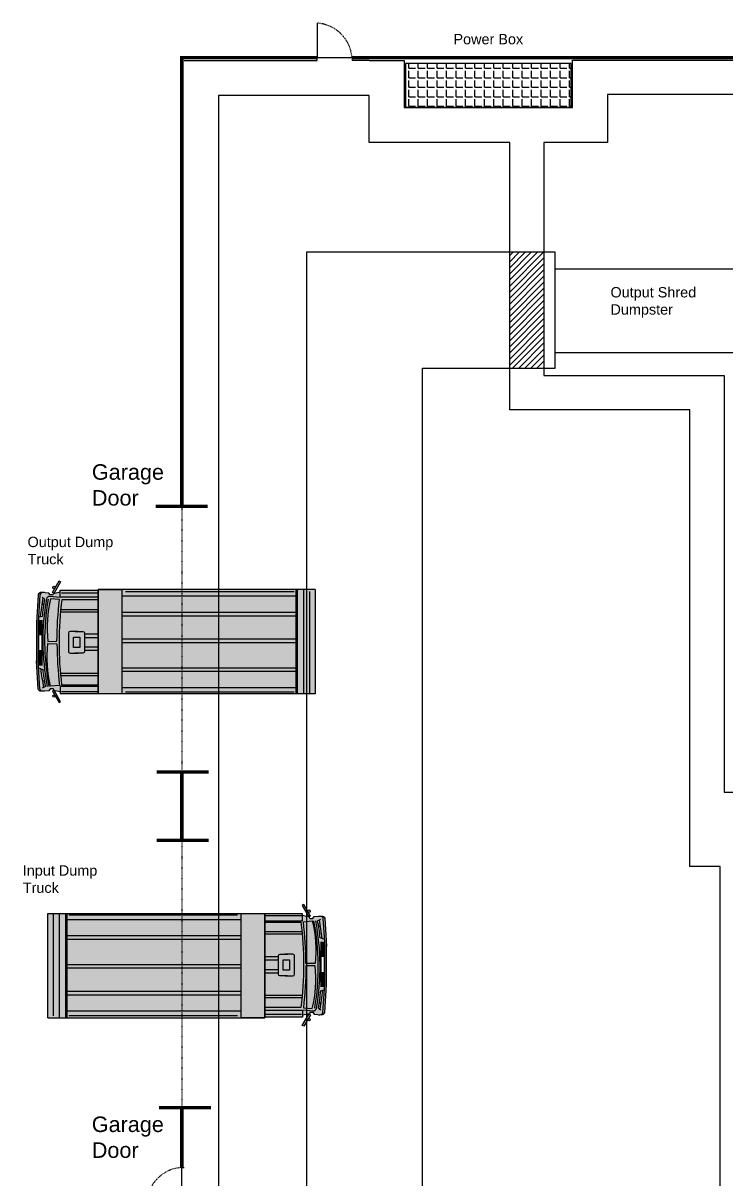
# Model space of a CAD drawing. Header units: millimetres. Extents: x 3191 to 879702, y -27549 to 222194.
# Drawn here: x 726006 to 746472, y 6880 to 40485 of the extents above; entities that cross this region are included whole.
import ezdxf

# ---------------------------------------------------------------- set-up
doc = ezdxf.new("R2010")
doc.units = ezdxf.units.MM
doc.header["$MEASUREMENT"] = 0
doc.linetypes.add('ACAD_ISO03W100', pattern=[30, 12, -18])
for name, color, linetype in [('Dashed', 7, 'ACAD_ISO03W100'), ('Dumpsters', 210, 'Continuous'), ('Forklift-Forkliftway', 30, 'Continuous'), ('Wires', 170, 'Continuous'), ('Worker-Walkway', 8, 'Continuous')]:
    doc.layers.add(name, color=color, linetype=linetype)
doc.styles.get("Standard").update_dxf_attribs({"font": 'arial.ttf'})

# ---------------------------------------------------------------- blocks, each defined once
blk = doc.blocks.new('ааео')
at = {"true_color": 0xe3e3e3}
h = blk.add_hatch(color=254, dxfattribs=at)
h.dxf.hatch_style = 1
h.paths.add_polyline_path([(46363, -18708), (46329, -18688), (46231, -18858, -0.090194), (46225, -18867), (46169, -18964), (46203, -18984)])
h.paths.add_polyline_path([(46232, -18847, 1), (46172, -18847, 0.697411), (46225, -18867), (46231, -18858, 0.086677)], flags=17)
h.paths.add_polyline_path([(46203, -21315), (46169, -21335), (46226, -21435, -0.055254), (46230, -21440), (46329, -21611), (46363, -21591)])
h.paths.add_polyline_path([(46230, -21440), (46226, -21435, 0.723559), (46172, -21453, 1), (46232, -21453, 0.104212)], flags=17)
h = blk.add_hatch(color=251)
h.dxf.hatch_style = 1
h.paths.add_polyline_path([(47264, -19076), (47264, -18906), (46354, -18906), (46354, -19076)])
h.paths.add_polyline_path([(46354, -21224), (46354, -21393), (47264, -21393), (47264, -21224)])
h.paths.add_polyline_path([(45822, -20609), (45822, -19693), (45865, -19019, -0.250161), (45916, -18969, 0.411582), (45822, -19019), (45779, -19693), (45779, -20609), (45822, -21284, 0.411582), (45916, -21334, -0.250161), (45865, -21284)])
h = blk.add_hatch(color=254, dxfattribs=at)
h.dxf.hatch_style = 1
h.paths.add_polyline_path([(46274, -20137), (46055, -20140, -0.084039), (46122, -19115), (46337, -19135, 0.029798)], flags=16)
h.paths.add_polyline_path([(45919, -19543), (45872, -19554, -0.019761), (45935, -19098), (45976, -19128, 0.017984)], flags=16)
h.paths.add_polyline_path([(46588, -19901), (46772, -19901), (46899, -19901, -0.402559), (46938, -19939), (46938, -20373, -0.375941), (46896, -20422), (46707, -20422), (46591, -20422, -0.375941), (46548, -20373), (46548, -19939, -0.402559)], flags=0)
h.paths.add_polyline_path([(46669, -20039), (46823, -20039), (46823, -20287), (46669, -20287)], flags=0)
h.paths.add_polyline_path([(45918, -19976), (45918, -20370), (45836, -20370), (45836, -19976)], flags=16)
h.paths.add_polyline_path([(46274, -20197, 0.029798), (46337, -21198), (46122, -21218, -0.084039), (46055, -20194)], flags=16)
h.paths.add_polyline_path([(45932, -20819, 0.017505), (45995, -21222), (45953, -21245, -0.019392), (45883, -20799)], flags=16)
edge = h.paths.add_edge_path()
edge.add_line((47264, -21224), (47264, -19076))
edge.add_line((47264, -19076), (46354, -19076))
edge.add_line((46354, -19076), (46354, -18953))
edge.add_line((46354, -18953), (46188, -18989))
edge.add_line((46188, -18989), (46179, -19025))
edge.add_line((46179, -19025), (46107, -19025))
edge.add_line((46107, -19025), (46081, -18978))
edge.add_line((46081, -18978), (45922, -18967))
edge.add_arc((45938, -19041), 75.6, 101.9863, 162.8322)
edge.add_line((45865, -19019), (45822, -19693))
edge.add_line((45822, -19693), (45822, -20609))
edge.add_line((45822, -20609), (45865, -21284))
edge.add_arc((45938, -21261), 75.6, 197.1678, 258.0137)
edge.add_line((45922, -21335), (46081, -21325))
edge.add_line((46081, -21325), (46107, -21277))
edge.add_line((46107, -21277), (46179, -21277))
edge.add_line((46179, -21277), (46188, -21310))
edge.add_line((46188, -21310), (46354, -21347))
edge.add_line((46354, -21347), (46354, -21224))
edge.add_line((46354, -21224), (47264, -21224))
edge = h.paths.add_edge_path()
edge.add_line((47264, -21193), (47264, -19138))
edge.add_line((47264, -19138), (46397, -19138))
edge.add_arc((54663, -20178), 8331, 172.831, 186.996)
edge.add_line((46394, -21193), (47264, -21193))
h = blk.add_hatch(color=20)
h.dxf.hatch_style = 1
h.paths.add_polyline_path([(45971, -21089), (45928, -21113, 0.005757), (45953, -21245), (45995, -21222, -0.005796)])
h.paths.add_polyline_path([(45976, -19128), (45935, -19098, 0.005911), (45912, -19234), (45954, -19260, -0.005741)])
h = blk.add_hatch(color=145)
h.dxf.hatch_style = 1
h.paths.add_polyline_path([(46055, -20140), (46274, -20137, -0.029798), (46337, -19135), (46122, -19115, 0.084039)])
h.paths.add_polyline_path([(46274, -20197), (46055, -20194, 0.084039), (46122, -21218), (46337, -21198, -0.029798)])
h = blk.add_hatch(color=254, dxfattribs=at)
h.dxf.hatch_style = 1
h.paths.add_polyline_path([(46938, -19939, 0.402559), (46899, -19901), (46772, -19901), (46588, -19901, 0.425965), (46548, -19942), (46548, -20373, 0.375941), (46591, -20422), (46707, -20422), (46896, -20422, 0.375941), (46938, -20373), (46938, -20354)], flags=17)
h.paths.add_polyline_path([(46823, -20287), (46669, -20287), (46669, -20039), (46823, -20039)], flags=16)
h.paths.add_polyline_path([(46823, -20039), (46669, -20039), (46669, -20287), (46823, -20287)], flags=16)
edge = h.paths.add_edge_path()
edge.add_line((47264, -19374), (47264, -19138))
edge.add_line((47264, -19138), (46397, -19138))
edge.add_arc((54663, -20178), 8331, 172.831, 174.4627)
edge.add_line((46371, -19374), (47264, -19374))
edge = h.paths.add_edge_path()
edge.add_line((47264, -19429), (47264, -19374))
edge.add_line((47264, -19374), (46371, -19374))
edge.add_arc((54663, -20178), 8331, 174.4627, 174.8395)
edge.add_line((46366, -19429), (47264, -19429))
edge = h.paths.add_edge_path()
edge.add_line((47264, -21193), (47264, -20956))
edge.add_line((47264, -20956), (46369, -20956))
edge.add_arc((54663, -20178), 8331, 185.3585, 186.996)
edge.add_line((46394, -21193), (47264, -21193))
edge = h.paths.add_edge_path()
edge.add_line((47264, -20956), (47264, -20901))
edge.add_line((47264, -20901), (46364, -20901))
edge.add_arc((54663, -20178), 8331, 184.9819, 185.3585)
edge.add_line((46369, -20956), (47264, -20956))
h.paths.add_polyline_path([(47264, -20354), (47264, -20273), (46938, -20273), (46938, -20354)])
h.paths.add_polyline_path([(47264, -20273), (47264, -20044), (46938, -20044), (46938, -20273)])
h.paths.add_polyline_path([(47264, -20044), (47264, -19962), (46938, -19962), (46938, -20044)])
edge = h.paths.add_edge_path()
edge.add_line((47264, -19962), (47264, -19429))
edge.add_line((47264, -19429), (46366, -19429))
edge.add_arc((54663, -20178), 8331, 174.8395, 184.9819)
edge.add_line((46364, -20901), (47264, -20901))
edge.add_line((47264, -20901), (47264, -20354))
edge.add_line((47264, -20354), (46938, -20354))
edge.add_line((46938, -20354), (46938, -20373))
edge.add_arc((46889, -20373), 49.4, -82.4132, 0, ccw=False)
edge.add_line((46896, -20422), (46591, -20422))
edge.add_arc((46598, -20373), 49.4, 180, 262.4132, ccw=False)
edge.add_line((46548, -20373), (46548, -19942))
edge.add_arc((46588, -19940), 39.8, 90, 182.2892, ccw=False)
edge.add_line((46588, -19901), (46899, -19901))
edge.add_arc((46899, -19940), 39.8, 2.2892, 90, ccw=False)
edge.add_line((46938, -19939), (46938, -19962))
edge.add_line((46938, -19962), (47264, -19962))
at = {"true_color": 0xffcf3d}
h = blk.add_hatch(color=40, dxfattribs=at)
h.dxf.hatch_style = 1
h.paths.add_polyline_path([(47833, -18896), (47264, -18896), (47264, -21398), (47833, -21398)])
h.paths.add_polyline_path([(52021, -18896), (47833, -18896), (47833, -19049), (52021, -19049)])
h.paths.add_polyline_path([(52021, -19437), (47833, -19437), (47833, -19524), (52021, -19524)])
h.paths.add_polyline_path([(52021, -20081), (47833, -20081), (47833, -20168), (52021, -20168)])
h.paths.add_polyline_path([(52021, -20771), (47833, -20771), (47833, -20859), (52021, -20859)])
h.paths.add_polyline_path([(52021, -21245), (47833, -21245), (47833, -21398), (52021, -21398)])
h.paths.add_polyline_path([(52202, -18896), (52049, -18896), (52049, -21398), (52202, -21398)])
h = blk.add_hatch(color=40)
h.dxf.hatch_style = 1
h.paths.add_polyline_path([(52021, -19049), (47833, -19049), (47833, -19437), (52021, -19437)])
h.paths.add_polyline_path([(52021, -19524), (47833, -19524), (47833, -20081), (52021, -20081)])
h.paths.add_polyline_path([(52021, -20168), (47833, -20168), (47833, -20771), (52021, -20771)])
h.paths.add_polyline_path([(52021, -20859), (47833, -20859), (47833, -21245), (52021, -21245)])
h.paths.add_polyline_path([(52479, -18896), (52202, -18896), (52202, -21398), (52479, -21398)])
h = blk.add_hatch(color=253)
h.dxf.hatch_style = 1
h.paths.add_polyline_path([(52049, -18896), (52021, -18896), (52021, -21398), (52049, -21398)])
for points in [[(46329, -18688), (46363, -18708), (46203, -18984), (46169, -18964)], [(47264, -18896), (47833, -18896), (47833, -21398), (47264, -21398)], [(52021, -18896), (52049, -18896), (52049, -21398), (52021, -21398)], [(45836, -19976), (45918, -19976), (45918, -20370), (45836, -20370)], [(46669, -20039), (46823, -20039), (46823, -20287), (46669, -20287)], [(46329, -21611), (46363, -21591), (46203, -21315), (46169, -21335)]]:
    blk.add_lwpolyline(points, close=True)
for points in [[(46179, -19025), (46107, -19025), (46081, -18978), (45899, -18966, 0.347167), (45822, -19019), (45779, -19693)], [(45973, -18968), (45943, -18966, 0.347167), (45865, -19019), (45822, -19693)], [(45935, -19098, 0.019761), (45872, -19554, 0.019761)], [(45976, -19128, 0.017984), (45919, -19543, 0.017984)], [(46020, -19128, 0.090533), (46039, -21222, 1.032457)], [(46063, -19128, 0.090533), (46082, -21222, 1.032457)], [(46332, -19087), (46112, -19061, 0.439312), (46020, -19128, 0.858946)], [(46337, -19135), (46122, -19115, 0.084039), (46055, -20140), (46274, -20137, -0.029798), (46337, -19135, -18.025083)], [(47264, -21193), (46394, -21193, -0.061885), (46397, -19138)], [(46772, -19901), (46588, -19901, 0.402559), (46548, -19939), (46548, -20373, 0.375941), (46591, -20422), (46780, -20422)], [(46715, -19901), (46899, -19901, -0.402559), (46938, -19939), (46938, -20373, -0.375941), (46896, -20422), (46707, -20422)], [(46337, -21198), (46122, -21218, -0.084039), (46055, -20194), (46274, -20197, 0.029798), (46337, -21198, 18.025083)], [(46179, -21277), (46107, -21277), (46081, -21325), (45899, -21337, -0.347167), (45822, -21284), (45779, -20609)], [(45973, -21335), (45943, -21337, -0.347167), (45865, -21284), (45822, -20609)], [(45883, -20799, 0.019392), (45953, -21245)], [(45932, -20819, 0.017505), (45995, -21222)]]:
    blk.add_lwpolyline(points, format="xyb")
for points in [[(45976, -19128), (45921, -19087)], [(46179, -19025), (46188, -18989), (46355, -18953)], [(47264, -19076), (46354, -19076), (46354, -18906), (47264, -18906)], [(46383, -18972), (46397, -18972), (47264, -18972)], [(46397, -19138), (47264, -19138)], [(47264, -18896), (47264, -21398)], [(52479, -18896), (47264, -18896)], [(47833, -19049), (52021, -19049)], [(47918, -18938), (51976, -18938)], [(52021, -18896), (52021, -21398)], [(52049, -18896), (52049, -21398)], [(52202, -18896), (52202, -21398)], [(52352, -21375), (52352, -18944)], [(52479, -18896), (52479, -21398)], [(45954, -19260), (45912, -19234)], [(46366, -19429), (47264, -19429)], [(46371, -19374), (47264, -19374)], [(47833, -19437), (52021, -19437)], [(45779, -19693), (45779, -20609)], [(45822, -19693), (45822, -20609)], [(45925, -19542), (45837, -19562)], [(45850, -19976), (45850, -19634)], [(45871, -19976), (45871, -19634)], [(45890, -19976), (45890, -19634)], [(45918, -20721), (45918, -19634)], [(47833, -19524), (52021, -19524)], [(46938, -19962), (47264, -19962)], [(46938, -20044), (47264, -20044)], [(46938, -20273), (47264, -20273)], [(47833, -20081), (52021, -20081)], [(47833, -20168), (52021, -20168)], [(45850, -20721), (45850, -20370)], [(45871, -20721), (45871, -20370)], [(45890, -20721), (45890, -20370)], [(46938, -20354), (47264, -20354)], [(45955, -20829), (45836, -20779)], [(47833, -20771), (52021, -20771)], [(45971, -21089), (45928, -21113)], [(46364, -20901), (47264, -20901)], [(46369, -20956), (47264, -20956)], [(47833, -20859), (52021, -20859)], [(45995, -21222), (45918, -21265)], [(46179, -21274), (46188, -21310), (46355, -21347)], [(47264, -21224), (46354, -21224), (46354, -21393), (47264, -21393)], [(46383, -21344), (46397, -21344), (47264, -21344)], [(47833, -21245), (52021, -21245)], [(47918, -21355), (51976, -21355)], [(52479, -21398), (47264, -21398)]]:
    blk.add_lwpolyline(points)
for centre in [(46202, -18847), (46202, -21453)]:
    blk.add_circle(centre, 30.1)

msp = doc.modelspace()

# ---------------------------------------------------------------- hatches: boundary and pattern name
at = {"layer": 'Forklift-Forkliftway'}
h = msp.add_hatch(dxfattribs=at)
h.set_pattern_fill('ANSI31', color=256, scale=1000)
h.set_pattern_definition([(45, (596419.68, -2701.81), (-88.38835, 88.38835), [])])
h.paths.add_polyline_path([(755414.63181, -3089.31102), (754398.68262, -3089.31102), (754398.68262, -6449.31101), (755414.63181, -6449.31101)])
h.paths.add_polyline_path([(741153.18204, 33830.1888), (740156.18204, 33830.1888), (740156.18204, 30457.6888), (741153.18204, 30457.6888)])
h.paths.add_polyline_path([(737623.68255, 3978.18881), (734251.18255, 3978.18881), (734251.18255, 2981.18881), (737623.68255, 2981.18881)])
at = {"layer": 'Wires', "true_color": 0x5e67af}
h = msp.add_hatch(dxfattribs=at)
h.set_pattern_fill('ANGLE', color=165, scale=1000)
h.set_pattern_definition([(0, (596419.68, -701.8), (0, 275), [200, -75]), (90, (596419.68, -701.8), (-275, 2e-14), [200, -75])])
h.paths.add_polyline_path([(737122.54473, 38045.52388), (741941.53637, 38045.52388), (741941.53637, 39310.62413), (737122.54473, 39310.62413)])

# ---------------------------------------------------------------- linework, layer by layer
msp.add_line((734556.73336, 40485.35625), (734556.73336, 39485.35625))
at = {"const_width": 100}
for points in [[(734556.73336, 39485.35625), (730620.85434, 39485.35625), (730620.85434, 33485.35625)], [(775620.85434, 36996.71558), (775620.85434, 39485.35625), (735556.73336, 39485.35625)], [(730620.85434, 33485.35625), (730620.85434, 26451.16253)], [(729860.18255, 26447.99527), (731373.38325, 26447.99527)], [(731401.73358, 18728.14835), (729888.53288, 18728.14835)], [(730620.85434, 18728.14835), (730620.85434, 16742.39907)], [(729888.53288, 16742.39907), (731401.73358, 16742.39907)], [(731469.38325, 8975.99527), (729956.18255, 8975.99527)], [(730620.85434, 8963.68898), (730620.85434, 7229.66517)]]:
    msp.add_lwpolyline(points, dxfattribs=at)
at = {"layer": 'Dashed'}
msp.add_line((730620.85434, 26451.16253), (730620.85434, 9019.38488), dxfattribs=at)
for centre, start, end in [((734487.45856, 39401.56782), 4.424952193, 86.342679494), ((730682.47098, 6153.04014), 94.424952194, 176.342679492)]:
    msp.add_arc(centre, 1086.00016, start, end, dxfattribs=at)
at = {"layer": 'Dumpsters'}
msp.add_lwpolyline([(741482.36869, 33345.65297), (748232.36869, 33345.65297), (748232.36869, 30905.65297), (741482.36869, 30905.65297), (741482.36869, 33345.65297)], dxfattribs=at)
at = {"layer": 'Forklift-Forkliftway'}
for points in [[(737623.68255, 33830.1888), (734251.18255, 33830.1888), (734251.18255, 2623.68898)], [(737623.68255, 30457.6888), (741482.18255, 30457.6888), (741482.18255, 33830.1888), (734251.18255, 33830.1888), (734251.18255, 30457.6888), (734251.18255, 30457.6888)], [(737623.68255, 2619.68898), (737623.68255, 30457.6888)]]:
    msp.add_lwpolyline(points, dxfattribs=at)
at = {"layer": 'Wires'}
msp.add_lwpolyline([(737122.54473, 38045.52388), (741941.53637, 38045.52388), (741941.53637, 39310.62413), (737122.54473, 39310.62413)], close=True, dxfattribs=at)
at = {"layer": 'Worker-Walkway'}
msp.add_line((736074.18266, 39395.35629), (735572.68255, 39400.13813), dxfattribs=at)
for points in [[(730687.18255, 39398.35629), (731684.18255, 39398.35629)], [(731684.18255, 39398.35629), (734556.73336, 39398.35629)], [(734556.73336, 39400.13813), (734556.73336, 39485.35625), (735572.68255, 39485.35625), (735572.68255, 39400.13813)], [(734556.73336, 39485.35625), (735572.68255, 39485.35625)], [(736074.18266, 39395.35629), (737090.13185, 39395.35629), (737090.13185, 38036.63817)], [(741980.68255, 38407.68898), (741980.68255, 39404.68898), (775569.68255, 39404.68898), (775569.68255, 38407.68898)], [(741980.68213, 38036.63817), (741980.68255, 39087.85643)], [(736074.18266, 38384.18894), (731684.18255, 38384.18894)], [(731684.18255, 38384.18894), (731684.18255, 3978.18881)], [(735572.68255, 38384.18894), (734556.73336, 38384.18894)], [(735572.68255, 38384.18894), (734556.73336, 38384.18894)], [(737090.13185, 37020.68898), (736074.18266, 37020.68898), (736074.18266, 38384.18894)], [(742996.6313, 38407.68898), (742996.6313, 37986.68912), (742996.18255, 37986.68912)], [(774573.18263, 38407.68898), (742996.6313, 38407.68898)], [(737090.13185, 38036.63817), (741980.68211, 38036.63817)], [(742996.18255, 38036.63817), (742996.18255, 37020.68898), (741153.18204, 37020.68898)], [(740156.18204, 37020.68898), (736183.68255, 37020.68898)], [(741153.18204, 29253.68881), (741153.18204, 29253.6886), (740156.18204, 29253.6886), (740156.18204, 37020.68898)], [(741153.18204, 37020.68898), (741153.18204, 30250.68881)], [(745396.68204, 29253.68881), (740156.18255, 29253.68881), (740156.18255, 30250.68881)], [(741153.18204, 30250.68881), (746394.43385, 30250.68881), (746394.43385, 29253.68881)], [(745396.68204, 30250.68881), (745396.68204, 30251.18898), (746393.68204, 30251.18898), (746393.68204, 18140.68898)], [(746279.18258, 15979.18898), (745396.68204, 15979.18898), (745396.68204, 29253.68881)], [(746394.43385, 29253.68881), (746393.68204, 29253.68881)], [(746393.68204, 18140.68898), (753591.18204, 18140.68898)], [(746279.18258, 5285.6371), (746279.18258, 15979.18898)], [(730687.18255, 6222.3149), (730620.85434, 6222.3149), (730620.85434, 7238.26409), (730687.18255, 7238.26409)]]:
    msp.add_lwpolyline(points, dxfattribs=at)

# ---------------------------------------------------------------- block references
at = {"xscale": 1.209802483972452, "yscale": 1.209802483972452, "zscale": 1.209802483972452}
msp.add_blockref('ааео', (671008.2601, 46889.15539), dxfattribs=at)
at = {"xscale": 1.209802483972452, "yscale": 1.209802483972452, "zscale": 1.209802483972452, "rotation": 180}
msp.add_blockref('ааео', (790214.78467, -11268.3457), dxfattribs=at)

# ---------------------------------------------------------------- texts
at = {"attachment_point": 1}
for s, insert, char_height in [('Power Box', (738521.68255, 40170.68898), 300), ('Output Shred\\PDumpster', (743087.18255, 32816.68898), 300), ('Garage\\PDoor', (728006.10518, 27669.68828), 450), ('Garage\\PDoor', (728003.18255, 8719.28089), 450)]:
    msp.add_mtext(s, dxfattribs=dict(at, insert=insert, char_height=char_height))
at = {"layer": 'Dashed', "lineweight": 211, "char_height": 300, "attachment_point": 1}
for s, insert in [('Output Dump\\PTruck', (726135.51541, 25563.18898)), ('Input Dump\\PTruck', (725997.01541, 16018.18898))]:
    msp.add_mtext(s, dxfattribs=dict(at, insert=insert))

doc.saveas('drawing.dxf')
